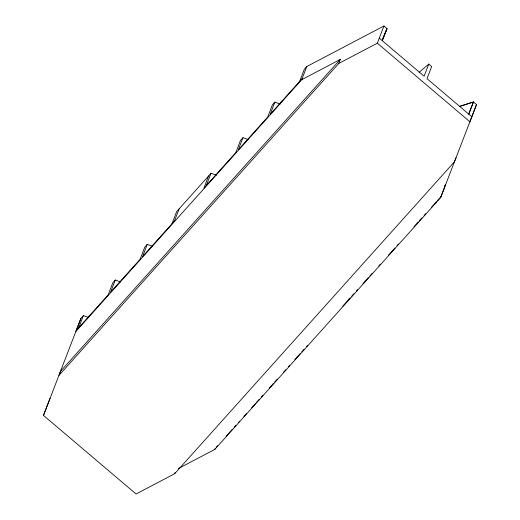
<?xml version="1.0" encoding="UTF-8"?>
<svg xmlns="http://www.w3.org/2000/svg" width="520" height="520" viewBox="0 0 520 520"><rect width="100%" height="100%" fill="white"/><g stroke="black" fill="none" stroke-linecap="round" stroke-linejoin="round"><path stroke-width="0.78" d="M456.04 157.69L454.487 161.733L174.649 473.733L136.058 494L43.492 415.402L50.095 398.209M88.725 317.506L83.382 315.588L80.925 318.325L75.881 331.474L301.717 79.684L340.308 59.416L338.754 63.459L58.91 375.459L60.463 371.416L340.308 59.416M78.722 327.724L83.382 315.588M120.64 281.925L115.297 280.007L110.637 292.142L140.095 259.305L144.749 247.162L147.206 244.426L152.548 246.344M147.206 244.426L142.545 256.568L174.46 220.987L179.12 208.852M172.003 223.724L176.664 211.588L211.029 173.27L216.379 175.188M208.572 176.007L203.918 188.143L235.827 152.568L240.487 140.426L242.944 137.69L248.287 139.607M206.369 185.406L211.029 173.27M242.944 137.69L238.284 149.832L267.742 116.987L272.402 104.852L274.853 102.115L280.202 104.033M274.853 102.115L270.192 114.251L302.107 78.669M299.65 81.406L304.311 69.27L306.767 66.534L383.942 26L387.023 28.613L382.363 40.755M301.717 79.684L306.767 66.534M174.649 473.733L175.162 472.381M178.341 468.559L214.786 449.416L215.176 448.409M338.754 63.459L377.344 43.193L383.942 26M471.848 116.734L427.011 78.663L431.672 66.528L428.779 64.07L424.119 76.206L379.281 38.136M468.767 114.12L473.428 101.978L476.509 104.598L469.904 121.791L377.344 43.193M214.786 449.416L440.629 197.633L445.673 184.483L444.691 185.575M43.492 415.402L80.925 318.325M468.767 114.056L473.428 101.978L459.537 106.301M440.629 197.633L476.509 104.598M382.369 39.741L387.023 28.613L382.35 39.812M115.297 280.007L112.84 282.744L108.18 294.879L76.271 330.46M216.158 447.31L217.633 445.673M226.2 436.118L232.089 429.546M234.234 427.161L235.839 425.366M238.518 422.383L239.59 421.187M243.874 416.41L246.552 413.426M251.686 407.706L255.431 403.526M256.503 402.331L259.181 399.347M261.326 396.955L262.932 395.168M269.36 387.998L273.644 383.221M274.716 382.025L277.394 379.041M283.595 372.125L285.74 369.74M288.418 366.75L289.49 365.56M294.846 359.587L300.203 353.613M301.808 351.825L303.947 349.434M306.625 346.45L307.697 345.254M342.823 306.092L350.097 297.98M351.702 296.192L353.847 293.8M356.525 290.817L357.598 289.62M362.954 283.654L368.31 277.68M369.915 275.886L372.06 273.5M378.794 265.986L380.406 264.192M388.44 255.236L394.862 248.072M397.007 245.681L398.613 243.893M413.92 226.824L418.21 222.047M419.276 220.85L421.954 217.867M424.099 215.482L425.704 213.688M431.6 207.116L436.416 201.747M437.489 200.551L441.012 196.619M419.022 72.456L428.779 64.07M459.647 106.516L473.428 101.978"/></g></svg>
